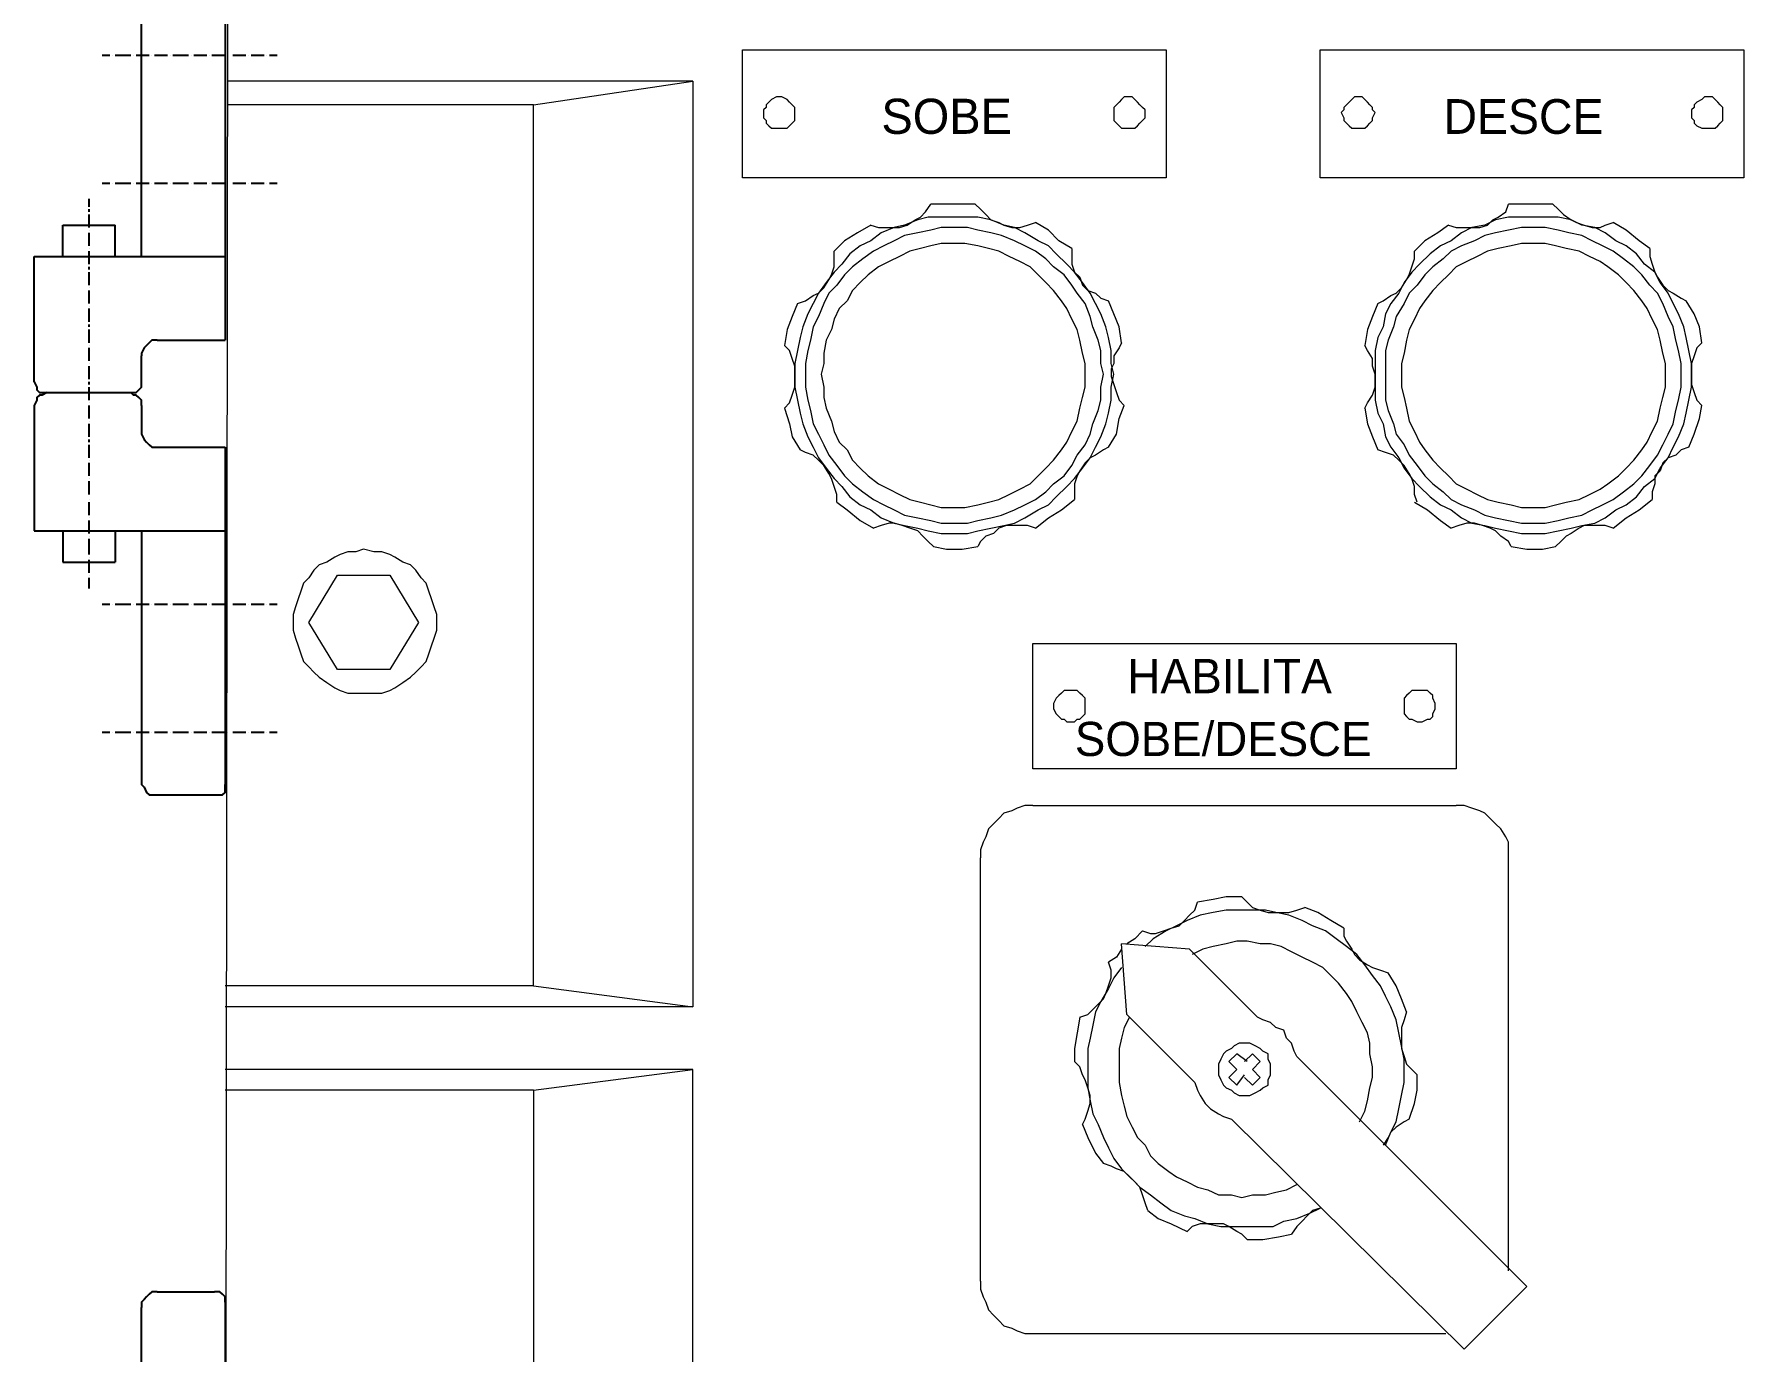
# Model space of a CAD drawing. Header units: millimetres. Extents: x -72 to 2978, y -1067 to 2817.
# Drawn here: x 964.2 to 1159.1, y 139.1 to 289.3 of the extents above; entities that cross this region are included whole.
import ezdxf

# ---------------------------------------------------------------- set-up
doc = ezdxf.new("R2010")
doc.units = ezdxf.units.MM
doc.styles.add('CIDFont+F1$001H0', font='')
doc.styles.get('CIDFont+F1$001H0').set_extended_font_data('CIDFont+F1')

msp = doc.modelspace()

# ---------------------------------------------------------------- linework, layer by layer
at = {"color": 7, "linetype": 'Continuous', "lineweight": 15, "true_color": 0x000007}
for p, q in [((986.27, 320.87), (985.97, 28.9)), ((1039.3, 283.93), (986.27, 283.93)), ((1021.13, 281.24), (1039.3, 283.93)), ((1039.3, 283.93), (1039.3, 178.46)), ((1021.13, 281.24), (986.27, 281.24)), ((1021.13, 180.84), (1021.13, 281.24)), ((995.51, 222.25), (998.78, 227.62)), ((998.78, 227.62), (1004.74, 227.62)), ((1004.74, 227.62), (1008.02, 222.25)), ((998.78, 216.89), (995.51, 222.25)), ((1008.02, 222.25), (1004.74, 216.89)), ((1004.74, 216.89), (998.78, 216.89)), ((1078.03, 201.4), (1126.3, 201.4)), ((1072.07, 147.18), (1072.07, 195.44)), ((1132.25, 148.37), (1132.25, 195.44)), ((1095.91, 185.01), (1088.16, 185.61)), ((1088.76, 177.57), (1088.16, 185.61)), ((1095.91, 185.01), (1103.65, 177.27)), ((1021.13, 180.84), (985.97, 180.84)), ((1021.13, 180.84), (1039.3, 178.46)), ((1039.3, 178.46), (985.97, 178.46)), ((1096.5, 169.82), (1088.76, 177.57)), ((1108.12, 172.8), (1134.34, 146.58)), ((1039.3, 171.31), (985.97, 171.31)), ((1021.13, 168.93), (1039.3, 171.31)), ((1039.3, 65.25), (1039.3, 171.31)), ((1021.13, 168.93), (985.97, 168.93)), ((1021.13, 168.93), (1021.13, 67.63)), ((1127.19, 139.43), (1100.67, 165.65)), ((1134.34, 146.58), (1127.19, 139.43)), ((1078.03, 141.22), (1125.1, 141.22))]:
    msp.add_line(p, q, dxfattribs=at)
at = {"color": 7, "linetype": 'Continuous', "lineweight": 25, "true_color": 0x000007}
for p, q in [((985.97, 292.86), (985.97, 254.43)), ((976.44, 263.96), (976.44, 292.27)), ((971.97, 286.9), (972.86, 286.9)), ((973.16, 286.9), (973.16, 286.9)), ((973.46, 286.9), (975.25, 286.9)), ((975.54, 286.9), (975.54, 286.9)), ((975.84, 286.9), (977.33, 286.9)), ((977.63, 286.9), (977.63, 286.9)), ((977.93, 286.9), (979.42, 286.9)), ((979.72, 286.9), (979.72, 286.9)), ((980.01, 286.9), (981.8, 286.9)), ((982.1, 286.9), (982.1, 286.9)), ((982.4, 286.9), (983.89, 286.9)), ((984.18, 286.9), (984.18, 286.9)), ((984.48, 286.9), (985.97, 286.9)), ((986.27, 286.9), (986.27, 286.9)), ((986.87, 286.9), (988.36, 286.9)), ((988.65, 286.9), (988.65, 286.9)), ((988.95, 286.9), (990.44, 286.9)), ((990.74, 286.9), (990.74, 286.9)), ((991.04, 286.9), (991.93, 286.9)), ((971.97, 272.31), (972.86, 272.31)), ((973.16, 272.31), (973.16, 272.31)), ((973.46, 272.31), (975.25, 272.31)), ((975.54, 272.31), (975.54, 272.31)), ((975.84, 272.31), (977.33, 272.31)), ((977.63, 272.31), (977.63, 272.31)), ((977.93, 272.31), (979.42, 272.31)), ((979.72, 272.31), (979.72, 272.31)), ((980.01, 272.31), (981.8, 272.31)), ((982.1, 272.31), (982.1, 272.31)), ((982.4, 272.31), (983.89, 272.31)), ((984.18, 272.31), (984.18, 272.31)), ((984.48, 272.31), (985.97, 272.31)), ((986.27, 272.31), (986.27, 272.31)), ((986.87, 272.31), (988.36, 272.31)), ((988.65, 272.31), (988.65, 272.31)), ((988.95, 272.31), (990.44, 272.31)), ((990.74, 272.31), (990.74, 272.31)), ((991.04, 272.31), (991.93, 272.31)), ((970.48, 269.62), (970.48, 270.52)), ((970.48, 269.03), (970.48, 269.33)), ((967.5, 267.54), (973.46, 267.54)), ((967.5, 263.96), (967.5, 267.54)), ((970.48, 267.24), (970.48, 268.73)), ((970.48, 266.94), (970.48, 266.94)), ((973.46, 263.96), (973.46, 267.54)), ((970.48, 265.16), (970.48, 266.65)), ((964.22, 263.96), (985.97, 263.96)), ((964.22, 249.66), (964.22, 263.96)), ((970.48, 264.86), (970.48, 264.86)), ((970.48, 263.07), (970.48, 264.56)), ((970.48, 262.47), (970.48, 262.77)), ((970.48, 260.69), (970.48, 262.18)), ((970.48, 260.39), (970.48, 260.39)), ((970.48, 258.6), (970.48, 260.09)), ((970.48, 258.3), (970.48, 258.3)), ((970.48, 256.52), (970.48, 258.01)), ((970.48, 255.92), (970.48, 256.22)), ((970.48, 254.13), (970.48, 255.62)), ((970.48, 253.83), (970.48, 253.83)), ((970.48, 252.05), (970.48, 253.54)), ((978.23, 254.43), (985.97, 254.43)), ((970.48, 251.75), (970.48, 251.75)), ((970.48, 249.96), (970.48, 251.45)), ((976.44, 249.66), (976.44, 252.64)), ((970.48, 249.37), (970.48, 249.66)), ((965.71, 248.47), (975.25, 248.47)), ((970.48, 247.58), (970.48, 249.07)), ((964.22, 246.98), (964.22, 232.68)), ((970.48, 247.28), (970.48, 247.28)), ((970.48, 245.49), (970.48, 246.98)), ((976.44, 246.98), (976.44, 244)), ((970.48, 245.19), (970.48, 245.19)), ((970.48, 243.41), (970.48, 244.9)), ((970.48, 242.81), (970.48, 243.11)), ((970.48, 241.02), (970.48, 242.51)), ((978.23, 242.22), (985.97, 242.22)), ((985.97, 242.22), (985.97, 203.78)), ((970.48, 240.73), (970.48, 240.73)), ((970.48, 238.94), (970.48, 240.43)), ((970.48, 238.64), (970.48, 238.64)), ((970.48, 236.85), (970.48, 238.34)), ((970.48, 236.26), (970.48, 236.26)), ((970.48, 234.47), (970.48, 235.96)), ((970.48, 234.17), (970.48, 234.17)), ((970.48, 232.38), (970.48, 233.87)), ((964.22, 232.68), (985.97, 232.68)), ((967.5, 232.68), (967.5, 229.11)), ((970.48, 232.09), (970.48, 232.09)), ((973.46, 232.68), (973.46, 229.11)), ((976.44, 232.68), (976.44, 204.38)), ((970.48, 230), (970.48, 231.79)), ((967.5, 229.11), (973.46, 229.11)), ((970.48, 229.7), (970.48, 229.7)), ((970.48, 227.91), (970.48, 229.4)), ((970.48, 227.62), (970.48, 227.62)), ((970.48, 226.13), (970.48, 227.32)), ((971.97, 224.34), (972.86, 224.34)), ((973.16, 224.34), (973.16, 224.34)), ((973.46, 224.34), (975.25, 224.34)), ((975.54, 224.34), (975.54, 224.34)), ((975.84, 224.34), (977.33, 224.34)), ((977.63, 224.34), (977.63, 224.34)), ((977.93, 224.34), (979.42, 224.34)), ((979.72, 224.34), (979.72, 224.34)), ((980.01, 224.34), (981.8, 224.34)), ((982.1, 224.34), (982.1, 224.34)), ((982.4, 224.34), (983.89, 224.34)), ((984.18, 224.34), (984.18, 224.34)), ((984.48, 224.34), (985.97, 224.34)), ((986.27, 224.34), (986.27, 224.34)), ((986.87, 224.34), (988.36, 224.34)), ((988.65, 224.34), (988.65, 224.34)), ((988.95, 224.34), (990.44, 224.34)), ((990.74, 224.34), (990.74, 224.34)), ((991.04, 224.34), (991.93, 224.34)), ((971.97, 209.74), (972.86, 209.74)), ((973.16, 209.74), (973.16, 209.74)), ((973.46, 209.74), (975.25, 209.74)), ((975.54, 209.74), (975.54, 209.74)), ((975.84, 209.74), (977.33, 209.74)), ((977.63, 209.74), (977.63, 209.74)), ((977.93, 209.74), (979.42, 209.74)), ((979.72, 209.74), (979.72, 209.74)), ((980.01, 209.74), (981.8, 209.74)), ((982.1, 209.74), (982.1, 209.74)), ((982.4, 209.74), (983.89, 209.74)), ((984.18, 209.74), (984.18, 209.74)), ((984.48, 209.74), (985.97, 209.74)), ((986.27, 209.74), (986.27, 209.74)), ((986.87, 209.74), (988.36, 209.74)), ((988.65, 209.74), (988.65, 209.74)), ((988.95, 209.74), (990.44, 209.74)), ((990.74, 209.74), (990.74, 209.74)), ((991.04, 209.74), (991.93, 209.74)), ((978.23, 202.59), (984.78, 202.59)), ((976.44, 115.89), (976.44, 144.2)), ((978.23, 145.98), (984.78, 145.98)), ((985.97, 144.79), (985.97, 106.36))]:
    msp.add_line(p, q, dxfattribs=at)
at = {"color": 7, "linetype": 'Continuous', "lineweight": 15, "true_color": 0x000007}
for points in [[(1044.96, 287.5), (1093.23, 287.5), (1093.23, 272.9), (1044.96, 272.9)], [(1110.8, 287.5), (1159.07, 287.5), (1159.07, 272.9), (1110.8, 272.9)], [(1050.92, 280.35), (1050.92, 280.65), (1050.92, 280.95), (1050.62, 281.24), (1050.32, 281.54), (1050.03, 281.84), (1049.43, 282.14), (1049.13, 282.14), (1048.83, 282.14), (1048.24, 281.84), (1047.94, 281.54), (1047.64, 281.24), (1047.64, 280.95), (1047.34, 280.65), (1047.34, 280.35), (1047.34, 279.75), (1047.64, 279.46), (1047.64, 279.16), (1047.94, 278.86), (1048.24, 278.56), (1048.83, 278.56), (1049.13, 278.56), (1049.43, 278.56), (1050.03, 278.56), (1050.32, 278.86), (1050.62, 279.16), (1050.92, 279.46), (1050.92, 279.75)], [(1090.84, 280.35), (1090.84, 280.65), (1090.54, 280.95), (1090.25, 281.24), (1089.95, 281.54), (1089.65, 281.84), (1089.35, 282.14), (1089.05, 282.14), (1088.46, 282.14), (1088.16, 281.84), (1087.86, 281.54), (1087.57, 281.24), (1087.27, 280.95), (1087.27, 280.65), (1087.27, 280.35), (1087.27, 279.75), (1087.27, 279.46), (1087.57, 279.16), (1087.86, 278.86), (1088.16, 278.56), (1088.46, 278.56), (1089.05, 278.56), (1089.35, 278.56), (1089.65, 278.56), (1089.95, 278.86), (1090.25, 279.16), (1090.54, 279.46), (1090.84, 279.75)], [(1117.06, 280.35), (1116.76, 280.65), (1116.76, 280.95), (1116.46, 281.24), (1116.17, 281.54), (1115.87, 281.84), (1115.57, 282.14), (1115.27, 282.14), (1114.68, 282.14), (1114.38, 281.84), (1114.08, 281.54), (1113.78, 281.24), (1113.48, 280.95), (1113.48, 280.65), (1113.19, 280.35), (1113.48, 279.75), (1113.48, 279.46), (1113.78, 279.16), (1114.08, 278.86), (1114.38, 278.56), (1114.68, 278.56), (1115.27, 278.56), (1115.57, 278.56), (1115.87, 278.56), (1116.17, 278.86), (1116.46, 279.16), (1116.76, 279.46), (1116.76, 279.75)], [(1156.68, 280.35), (1156.68, 280.65), (1156.68, 280.95), (1156.39, 281.24), (1156.09, 281.54), (1155.79, 281.84), (1155.49, 282.14), (1154.9, 282.14), (1154.6, 282.14), (1154.3, 281.84), (1153.71, 281.54), (1153.41, 281.24), (1153.41, 280.95), (1153.11, 280.65), (1153.11, 280.35), (1153.11, 279.75), (1153.41, 279.46), (1153.41, 279.16), (1153.71, 278.86), (1154.3, 278.56), (1154.6, 278.56), (1154.9, 278.56), (1155.49, 278.56), (1155.79, 278.56), (1156.09, 278.86), (1156.39, 279.16), (1156.68, 279.46), (1156.68, 279.75)], [(1087.27, 250.56), (1086.97, 251.75), (1086.97, 253.24), (1086.67, 254.73), (1086.37, 255.92), (1085.78, 257.41), (1085.18, 258.6), (1084.59, 259.79), (1083.69, 260.98), (1082.8, 262.18), (1081.9, 263.07), (1080.71, 264.26), (1079.82, 265.16), (1078.63, 265.75), (1077.14, 266.65), (1075.95, 267.24), (1074.75, 267.54), (1073.26, 268.14), (1071.77, 268.43), (1070.58, 268.43), (1069.09, 268.43), (1067.6, 268.43), (1066.11, 268.43), (1064.92, 268.14), (1063.43, 267.54), (1062.24, 267.24), (1060.75, 266.65), (1059.56, 265.75), (1058.37, 265.16), (1057.18, 264.26), (1056.28, 263.07), (1055.39, 262.18), (1054.5, 260.98), (1053.6, 259.79), (1053.01, 258.6), (1052.41, 257.41), (1051.81, 255.92), (1051.52, 254.73), (1051.22, 253.24), (1050.92, 251.75), (1050.92, 250.56), (1050.92, 249.07), (1051.22, 247.58), (1051.52, 246.09), (1051.81, 244.9), (1052.41, 243.41), (1053.01, 242.22), (1053.6, 241.02), (1054.5, 239.83), (1055.39, 238.64), (1056.28, 237.75), (1057.18, 236.55), (1058.37, 235.66), (1059.56, 235.07), (1060.75, 234.17), (1062.24, 233.58), (1063.43, 233.28), (1064.92, 232.98), (1066.11, 232.68), (1067.6, 232.38), (1069.09, 232.38), (1070.58, 232.38), (1071.77, 232.68), (1073.26, 232.98), (1074.75, 233.28), (1075.95, 233.58), (1077.14, 234.17), (1078.63, 235.07), (1079.82, 235.66), (1080.71, 236.55), (1081.9, 237.75), (1082.8, 238.64), (1083.69, 239.83), (1084.59, 241.02), (1085.18, 242.22), (1085.78, 243.41), (1086.37, 244.9), (1086.67, 246.09), (1086.97, 247.58), (1086.97, 249.07)], [(1086.08, 250.56), (1085.78, 251.75), (1085.78, 253.24), (1085.48, 254.43), (1084.88, 255.92), (1084.59, 257.11), (1083.99, 258.6), (1083.1, 259.79), (1082.5, 260.69), (1081.61, 261.88), (1080.41, 262.77), (1079.52, 263.67), (1078.33, 264.56), (1077.14, 265.16), (1075.95, 265.75), (1074.46, 266.35), (1073.26, 266.65), (1071.77, 266.94), (1070.58, 267.24), (1069.09, 267.24), (1067.6, 267.24), (1066.41, 266.94), (1064.92, 266.65), (1063.43, 266.35), (1062.24, 265.75), (1061.05, 265.16), (1059.86, 264.56), (1058.67, 263.67), (1057.47, 262.77), (1056.58, 261.88), (1055.69, 260.69), (1054.79, 259.79), (1054.2, 258.6), (1053.6, 257.11), (1053.01, 255.92), (1052.71, 254.43), (1052.41, 253.24), (1052.11, 251.75), (1052.11, 250.56), (1052.11, 249.07), (1052.41, 247.58), (1052.71, 246.39), (1053.01, 244.9), (1053.6, 243.7), (1054.2, 242.51), (1054.79, 241.32), (1055.69, 240.13), (1056.58, 238.94), (1057.47, 238.04), (1058.67, 237.15), (1059.86, 236.26), (1061.05, 235.66), (1062.24, 235.07), (1063.43, 234.47), (1064.92, 234.17), (1066.41, 233.87), (1067.6, 233.58), (1069.09, 233.58), (1070.58, 233.58), (1071.77, 233.87), (1073.26, 234.17), (1074.46, 234.47), (1075.95, 235.07), (1077.14, 235.66), (1078.33, 236.26), (1079.52, 237.15), (1080.41, 238.04), (1081.61, 238.94), (1082.5, 240.13), (1083.1, 241.32), (1083.99, 242.51), (1084.59, 243.7), (1084.88, 244.9), (1085.48, 246.39), (1085.78, 247.58), (1085.78, 249.07)], [(1153.11, 250.56), (1153.11, 251.75), (1152.81, 253.24), (1152.51, 254.73), (1152.22, 255.92), (1151.62, 257.41), (1151.02, 258.6), (1150.43, 259.79), (1149.53, 260.98), (1148.94, 262.18), (1147.75, 263.07), (1146.85, 264.26), (1145.66, 265.16), (1144.47, 265.75), (1143.28, 266.65), (1142.09, 267.24), (1140.6, 267.54), (1139.4, 268.14), (1137.91, 268.43), (1136.43, 268.43), (1134.94, 268.43), (1133.74, 268.43), (1132.25, 268.43), (1130.76, 268.14), (1129.57, 267.54), (1128.08, 267.24), (1126.89, 266.65), (1125.7, 265.75), (1124.51, 265.16), (1123.32, 264.26), (1122.12, 263.07), (1121.23, 262.18), (1120.34, 260.98), (1119.74, 259.79), (1118.85, 258.6), (1118.25, 257.41), (1117.95, 255.92), (1117.36, 254.73), (1117.06, 253.24), (1117.06, 251.75), (1117.06, 250.56), (1117.06, 249.07), (1117.06, 247.58), (1117.36, 246.09), (1117.95, 244.9), (1118.25, 243.41), (1118.85, 242.22), (1119.74, 241.02), (1120.34, 239.83), (1121.23, 238.64), (1122.12, 237.75), (1123.32, 236.55), (1124.51, 235.66), (1125.7, 235.07), (1126.89, 234.17), (1128.08, 233.58), (1129.57, 233.28), (1130.76, 232.98), (1132.25, 232.68), (1133.74, 232.38), (1134.94, 232.38), (1136.43, 232.38), (1137.91, 232.68), (1139.4, 232.98), (1140.6, 233.28), (1142.09, 233.58), (1143.28, 234.17), (1144.47, 235.07), (1145.66, 235.66), (1146.85, 236.55), (1147.75, 237.75), (1148.94, 238.64), (1149.53, 239.83), (1150.43, 241.02), (1151.02, 242.22), (1151.62, 243.41), (1152.22, 244.9), (1152.51, 246.09), (1152.81, 247.58), (1153.11, 249.07)], [(1151.92, 250.56), (1151.92, 251.75), (1151.62, 253.24), (1151.32, 254.43), (1151.02, 255.92), (1150.43, 257.11), (1149.83, 258.6), (1149.24, 259.79), (1148.34, 260.69), (1147.45, 261.88), (1146.55, 262.77), (1145.36, 263.67), (1144.17, 264.56), (1142.98, 265.16), (1141.79, 265.75), (1140.6, 266.35), (1139.11, 266.65), (1137.91, 266.94), (1136.43, 267.24), (1134.94, 267.24), (1133.74, 267.24), (1132.25, 266.94), (1130.76, 266.65), (1129.57, 266.35), (1128.38, 265.75), (1126.89, 265.16), (1125.7, 264.56), (1124.81, 263.67), (1123.61, 262.77), (1122.72, 261.88), (1121.83, 260.69), (1120.93, 259.79), (1120.34, 258.6), (1119.44, 257.11), (1119.15, 255.92), (1118.55, 254.43), (1118.25, 253.24), (1118.25, 251.75), (1118.25, 250.56), (1118.25, 249.07), (1118.25, 247.58), (1118.55, 246.39), (1119.15, 244.9), (1119.44, 243.7), (1120.34, 242.51), (1120.93, 241.32), (1121.83, 240.13), (1122.72, 238.94), (1123.61, 238.04), (1124.81, 237.15), (1125.7, 236.26), (1126.89, 235.66), (1128.38, 235.07), (1129.57, 234.47), (1130.76, 234.17), (1132.25, 233.87), (1133.74, 233.58), (1134.94, 233.58), (1136.43, 233.58), (1137.91, 233.87), (1139.11, 234.17), (1140.6, 234.47), (1141.79, 235.07), (1142.98, 235.66), (1144.17, 236.26), (1145.36, 237.15), (1146.55, 238.04), (1147.45, 238.94), (1148.34, 240.13), (1149.24, 241.32), (1149.83, 242.51), (1150.43, 243.7), (1151.02, 244.9), (1151.32, 246.39), (1151.62, 247.58), (1151.92, 249.07)], [(1083.99, 250.56), (1083.99, 251.75), (1083.69, 252.94), (1083.39, 254.43), (1083.1, 255.62), (1082.5, 256.81), (1081.9, 258.01), (1081.31, 258.9), (1080.41, 260.09), (1079.52, 260.98), (1078.63, 261.88), (1077.73, 262.77), (1076.54, 263.37), (1075.35, 263.96), (1074.16, 264.56), (1072.97, 264.86), (1071.77, 265.16), (1070.29, 265.45), (1069.09, 265.45), (1067.6, 265.45), (1066.41, 265.16), (1065.22, 264.86), (1064.03, 264.56), (1062.84, 263.96), (1061.65, 263.37), (1060.45, 262.77), (1059.26, 261.88), (1058.37, 260.98), (1057.47, 260.09), (1056.88, 258.9), (1055.98, 258.01), (1055.39, 256.81), (1055.09, 255.62), (1054.5, 254.43), (1054.2, 252.94), (1054.2, 251.75), (1053.9, 250.56), (1054.2, 249.07), (1054.2, 247.88), (1054.5, 246.68), (1055.09, 245.19), (1055.39, 244), (1055.98, 242.81), (1056.88, 241.92), (1057.47, 240.73), (1058.37, 239.83), (1059.26, 238.94), (1060.45, 238.04), (1061.65, 237.45), (1062.84, 236.85), (1064.03, 236.26), (1065.22, 235.96), (1066.41, 235.66), (1067.6, 235.36), (1069.09, 235.36), (1070.29, 235.36), (1071.77, 235.66), (1072.97, 235.96), (1074.16, 236.26), (1075.35, 236.85), (1076.54, 237.45), (1077.73, 238.04), (1078.63, 238.94), (1079.52, 239.83), (1080.41, 240.73), (1081.31, 241.92), (1081.9, 242.81), (1082.5, 244), (1083.1, 245.19), (1083.39, 246.68), (1083.69, 247.88), (1083.99, 249.07)], [(1150.13, 250.56), (1150.13, 251.75), (1149.83, 252.94), (1149.53, 254.43), (1149.24, 255.62), (1148.64, 256.81), (1148.04, 258.01), (1147.45, 258.9), (1146.55, 260.09), (1145.66, 260.98), (1144.77, 261.88), (1143.58, 262.77), (1142.68, 263.37), (1141.49, 263.96), (1140.3, 264.56), (1138.81, 264.86), (1137.62, 265.16), (1136.43, 265.45), (1134.94, 265.45), (1133.74, 265.45), (1132.55, 265.16), (1131.06, 264.86), (1129.87, 264.56), (1128.68, 263.96), (1127.49, 263.37), (1126.3, 262.77), (1125.4, 261.88), (1124.51, 260.98), (1123.61, 260.09), (1122.72, 258.9), (1122.12, 258.01), (1121.53, 256.81), (1120.93, 255.62), (1120.64, 254.43), (1120.34, 252.94), (1120.04, 251.75), (1120.04, 250.56), (1120.04, 249.07), (1120.34, 247.88), (1120.64, 246.68), (1120.93, 245.19), (1121.53, 244), (1122.12, 242.81), (1122.72, 241.92), (1123.61, 240.73), (1124.51, 239.83), (1125.4, 238.94), (1126.3, 238.04), (1127.49, 237.45), (1128.68, 236.85), (1129.87, 236.26), (1131.06, 235.96), (1132.55, 235.66), (1133.74, 235.36), (1134.94, 235.36), (1136.43, 235.36), (1137.62, 235.66), (1138.81, 235.96), (1140.3, 236.26), (1141.49, 236.85), (1142.68, 237.45), (1143.58, 238.04), (1144.77, 238.94), (1145.66, 239.83), (1146.55, 240.73), (1147.45, 241.92), (1148.04, 242.81), (1148.64, 244), (1149.24, 245.19), (1149.53, 246.68), (1149.83, 247.88), (1150.13, 249.07)], [(1010.1, 222.25), (1010.1, 223.15), (1009.81, 224.04), (1009.51, 224.94), (1009.21, 225.83), (1008.91, 226.72), (1008.32, 227.32), (1007.72, 228.21), (1007.12, 228.81), (1006.23, 229.11), (1005.34, 229.7), (1004.74, 230), (1003.85, 230.3), (1002.95, 230.3), (1001.76, 230.6), (1000.87, 230.3), (999.97, 230.3), (999.08, 230), (998.48, 229.7), (997.59, 229.11), (996.7, 228.81), (996.1, 228.21), (995.51, 227.32), (994.91, 226.72), (994.61, 225.83), (994.31, 224.94), (994.02, 224.04), (993.72, 223.15), (993.72, 222.25), (993.72, 221.36), (994.02, 220.47), (994.31, 219.57), (994.61, 218.68), (994.91, 217.79), (995.51, 217.19), (996.1, 216.59), (996.7, 216), (997.59, 215.4), (998.48, 214.81), (999.08, 214.51), (999.97, 214.21), (1000.87, 214.21), (1001.76, 214.21), (1002.95, 214.21), (1003.85, 214.21), (1004.74, 214.51), (1005.34, 214.81), (1006.23, 215.4), (1007.12, 216), (1007.72, 216.59), (1008.32, 217.19), (1008.91, 217.79), (1009.21, 218.68), (1009.51, 219.57), (1009.81, 220.47), (1010.1, 221.36)], [(1078.03, 219.87), (1126.3, 219.87), (1126.3, 205.57), (1078.03, 205.57)], [(1083.99, 212.72), (1083.99, 213.02), (1083.99, 213.61), (1083.69, 213.91), (1083.39, 214.21), (1083.1, 214.51), (1082.8, 214.51), (1082.2, 214.51), (1081.9, 214.51), (1081.61, 214.51), (1081.31, 214.21), (1081.01, 213.91), (1080.71, 213.61), (1080.41, 213.02), (1080.41, 212.72), (1080.41, 212.42), (1080.71, 211.83), (1081.01, 211.53), (1081.31, 211.23), (1081.61, 211.23), (1081.9, 210.93), (1082.2, 210.93), (1082.8, 210.93), (1083.1, 211.23), (1083.39, 211.23), (1083.69, 211.53), (1083.99, 211.83), (1083.99, 212.42)], [(1123.91, 212.72), (1123.91, 213.02), (1123.61, 213.61), (1123.61, 213.91), (1123.32, 214.21), (1123.02, 214.51), (1122.42, 214.51), (1122.12, 214.51), (1121.83, 214.51), (1121.23, 214.51), (1120.93, 214.21), (1120.64, 213.91), (1120.34, 213.61), (1120.34, 213.02), (1120.34, 212.72), (1120.34, 212.42), (1120.34, 211.83), (1120.64, 211.53), (1120.93, 211.23), (1121.23, 211.23), (1121.83, 210.93), (1122.12, 210.93), (1122.42, 210.93), (1123.02, 211.23), (1123.32, 211.23), (1123.61, 211.53), (1123.61, 211.83), (1123.91, 212.42)], [(1105.14, 171.31), (1105.14, 171.9), (1104.84, 172.5), (1104.84, 173.1), (1104.25, 173.39), (1103.95, 173.69), (1103.36, 173.99), (1102.76, 174.29), (1102.16, 174.29), (1101.57, 174.29), (1100.97, 173.99), (1100.67, 173.69), (1100.08, 173.39), (1099.78, 173.1), (1099.48, 172.5), (1099.18, 171.9), (1099.18, 171.31), (1099.18, 170.71), (1099.48, 170.12), (1099.78, 169.52), (1100.08, 169.22), (1100.67, 168.93), (1100.97, 168.63), (1101.57, 168.33), (1102.16, 168.33), (1102.76, 168.33), (1103.36, 168.63), (1103.95, 168.93), (1104.25, 169.22), (1104.84, 169.52), (1104.84, 170.12), (1105.14, 170.71)]]:
    msp.add_lwpolyline(points, close=True, dxfattribs=at)
for points in [[(1059.56, 267.54), (1060.45, 267.24), (1061.35, 267.24), (1061.94, 267.24), (1062.84, 267.24), (1063.73, 267.54), (1064.62, 268.14), (1065.22, 268.43), (1065.82, 269.03), (1066.41, 269.92)], [(1071.48, 269.92), (1069.69, 269.92), (1067.9, 269.92), (1066.41, 269.92)], [(1071.48, 269.92), (1072.07, 269.33), (1072.67, 268.73), (1073.26, 268.14), (1074.16, 267.84), (1074.75, 267.54), (1075.65, 267.24), (1076.54, 267.24), (1077.44, 267.54), (1078.33, 267.84)], [(1125.4, 267.54), (1126.3, 267.24), (1127.19, 267.24), (1128.08, 267.24), (1128.98, 267.24), (1129.87, 267.54), (1130.47, 268.14), (1131.06, 268.43), (1131.96, 269.03), (1132.25, 269.92)], [(1137.32, 269.92), (1135.83, 269.92), (1134.04, 269.92), (1132.25, 269.92)], [(1137.32, 269.92), (1137.91, 269.33), (1138.51, 268.73), (1139.4, 268.14), (1140, 267.84), (1140.89, 267.54), (1141.79, 267.24), (1142.68, 267.24), (1143.28, 267.54), (1144.17, 267.84)], [(1059.56, 267.54), (1058.07, 266.65), (1056.58, 265.75), (1055.39, 264.56)], [(1082.5, 264.86), (1081.01, 265.75), (1079.82, 266.94), (1078.33, 267.84)], [(1125.4, 267.54), (1124.21, 266.65), (1122.72, 265.75), (1121.53, 264.56)], [(1148.34, 264.86), (1147.15, 265.75), (1145.66, 266.94), (1144.17, 267.84)], [(1051.22, 258.6), (1052.11, 258.9), (1053.01, 259.5), (1053.6, 259.79), (1054.2, 260.39), (1054.79, 261.28), (1055.09, 261.88), (1055.39, 262.77), (1055.39, 263.67), (1055.39, 264.56)], [(1082.5, 264.86), (1082.5, 263.96), (1082.5, 263.07), (1082.8, 262.18), (1083.39, 261.58), (1083.69, 260.69), (1084.29, 260.09), (1085.18, 259.79), (1085.78, 259.2), (1086.67, 258.9)], [(1117.36, 258.6), (1117.95, 258.9), (1118.85, 259.5), (1119.44, 259.79), (1120.04, 260.39), (1120.64, 261.28), (1120.93, 261.88), (1121.23, 262.77), (1121.53, 263.67), (1121.53, 264.56)], [(1148.34, 264.86), (1148.34, 263.96), (1148.64, 263.07), (1148.94, 262.18), (1149.24, 261.58), (1149.83, 260.69), (1150.43, 260.09), (1151.02, 259.79), (1151.92, 259.2), (1152.51, 258.9)], [(1051.22, 258.6), (1050.62, 257.11), (1050.03, 255.62), (1049.73, 253.83)], [(1088.16, 254.13), (1087.86, 255.92), (1087.27, 257.41), (1086.67, 258.9)], [(1117.36, 258.6), (1116.76, 257.11), (1116.17, 255.62), (1115.87, 253.83)], [(1154.3, 254.13), (1154, 255.92), (1153.41, 257.41), (1152.51, 258.9)], [(1049.73, 246.68), (1050.32, 247.28), (1050.62, 248.17), (1050.92, 249.07), (1050.92, 249.96), (1050.92, 250.56), (1050.92, 251.45), (1050.62, 252.34), (1050.32, 253.24), (1049.73, 253.83)], [(1088.16, 254.13), (1087.86, 253.54), (1087.27, 252.64), (1087.27, 251.75), (1086.97, 251.15), (1086.97, 250.26), (1087.27, 249.37), (1087.57, 248.47), (1087.86, 247.58), (1088.46, 246.98)], [(1115.87, 246.68), (1116.17, 247.28), (1116.76, 248.17), (1117.06, 249.07), (1117.06, 249.96), (1117.06, 250.56), (1116.76, 251.45), (1116.76, 252.34), (1116.17, 253.24), (1115.87, 253.83)], [(1154.3, 254.13), (1153.71, 253.54), (1153.41, 252.64), (1153.11, 251.75), (1153.11, 251.15), (1153.11, 250.26), (1153.11, 249.37), (1153.41, 248.47), (1153.71, 247.58), (1154.3, 246.98)], [(1049.73, 246.68), (1050.32, 244.9), (1050.62, 243.41), (1051.52, 241.92)], [(1086.67, 242.22), (1087.57, 243.7), (1087.86, 245.49), (1088.46, 246.98)], [(1115.87, 246.68), (1116.17, 244.9), (1116.76, 243.41), (1117.36, 241.92)], [(1152.81, 242.22), (1153.41, 243.7), (1154, 245.49), (1154.3, 246.98)], [(1055.69, 235.96), (1055.69, 236.85), (1055.39, 237.75), (1055.09, 238.64), (1054.79, 239.24), (1054.2, 240.13), (1053.6, 240.73), (1053.01, 241.32), (1052.11, 241.62), (1051.52, 241.92)], [(1086.67, 242.22), (1086.08, 241.92), (1085.18, 241.32), (1084.59, 241.02), (1083.99, 240.43), (1083.39, 239.53), (1083.1, 238.94), (1082.8, 238.04), (1082.8, 237.15), (1082.8, 236.26)], [(1121.83, 235.96), (1121.53, 236.85), (1121.53, 237.75), (1121.23, 238.64), (1120.93, 239.24), (1120.34, 240.13), (1119.74, 240.73), (1119.15, 241.32), (1118.25, 241.62), (1117.36, 241.92)], [(1152.81, 242.22), (1151.92, 241.92), (1151.32, 241.32), (1150.43, 241.02), (1149.83, 240.43), (1149.53, 239.53), (1148.94, 238.94), (1148.94, 238.04), (1148.64, 237.15), (1148.64, 236.26)], [(1055.69, 235.96), (1056.88, 235.07), (1058.37, 233.87), (1059.86, 232.98)], [(1078.33, 232.98), (1079.82, 234.17), (1081.31, 235.07), (1082.8, 236.26)], [(1121.53, 235.96), (1123.02, 235.07), (1124.51, 233.87), (1125.7, 232.98)], [(1144.17, 232.98), (1145.66, 234.17), (1147.15, 235.07), (1148.64, 236.26)], [(1066.71, 230.89), (1066.11, 231.49), (1065.52, 232.09), (1064.92, 232.68), (1064.03, 232.98), (1063.13, 233.28), (1062.24, 233.58), (1061.65, 233.58), (1060.75, 233.28), (1059.86, 232.98)], [(1078.33, 232.98), (1077.44, 233.28), (1076.54, 233.28), (1075.65, 233.28), (1075.05, 233.28), (1074.16, 232.98), (1073.56, 232.38), (1072.67, 232.09), (1072.07, 231.49), (1071.77, 230.89)], [(1132.55, 230.89), (1132.25, 231.49), (1131.36, 232.09), (1130.76, 232.68), (1130.17, 232.98), (1129.27, 233.28), (1128.38, 233.58), (1127.49, 233.58), (1126.59, 233.28), (1125.7, 232.98)], [(1144.17, 232.98), (1143.28, 233.28), (1142.68, 233.28), (1141.79, 233.28), (1140.89, 233.28), (1140.3, 232.98), (1139.4, 232.38), (1138.81, 232.09), (1138.21, 231.49), (1137.62, 230.89)], [(1066.71, 230.89), (1068.2, 230.6), (1069.99, 230.6), (1071.77, 230.89)], [(1132.55, 230.89), (1134.34, 230.6), (1136.13, 230.6), (1137.62, 230.89)], [(1078.03, 201.4), (1077.14, 201.4), (1076.24, 201.1), (1075.65, 200.8), (1074.75, 200.51), (1074.16, 199.91), (1073.56, 199.31), (1072.97, 198.72), (1072.67, 197.82), (1072.37, 197.23), (1072.07, 196.33), (1072.07, 195.44)], [(1132.25, 195.44), (1132.25, 196.33), (1132.25, 197.23), (1131.96, 197.82), (1131.36, 198.72), (1130.76, 199.31), (1130.17, 199.91), (1129.57, 200.51), (1128.98, 200.8), (1128.08, 201.1), (1127.19, 201.4), (1126.3, 201.4)], [(1101.87, 190.97), (1100.08, 190.97), (1098.59, 190.67), (1096.8, 190.38)], [(1101.87, 190.97), (1102.46, 190.38), (1103.06, 189.78), (1103.95, 189.48), (1104.84, 189.18), (1105.74, 189.18), (1106.63, 189.18), (1107.23, 189.18), (1108.12, 189.48), (1109.02, 189.78)], [(1090.54, 187.1), (1091.44, 186.8), (1092.03, 186.8), (1092.93, 187.1), (1093.82, 187.4), (1094.72, 187.69), (1095.31, 188.29), (1095.91, 188.89), (1096.5, 189.48), (1096.8, 190.38)], [(1118.25, 162.67), (1118.85, 164.16), (1119.44, 165.35), (1119.74, 166.84), (1120.04, 168.33), (1120.34, 169.82), (1120.34, 171.31), (1120.34, 172.5), (1120.04, 173.99), (1119.74, 175.48), (1119.44, 176.97), (1118.85, 178.46), (1118.25, 179.65), (1117.66, 180.84), (1116.76, 182.03), (1115.87, 183.23), (1114.97, 184.42), (1113.78, 185.31), (1112.59, 186.2), (1111.4, 187.1), (1109.91, 187.69), (1108.72, 188.29), (1107.23, 188.89), (1105.74, 189.18), (1104.55, 189.48), (1103.06, 189.48), (1101.57, 189.48), (1100.08, 189.48), (1098.59, 189.18), (1097.1, 188.89), (1095.61, 188.29), (1094.42, 187.69), (1093.23, 187.1), (1091.74, 186.2), (1090.84, 185.31)], [(1113.48, 187.4), (1112, 188.29), (1110.51, 189.18), (1109.02, 189.78)], [(1090.54, 187.1), (1089.65, 186.2), (1088.76, 185.61)], [(1113.48, 187.4), (1113.48, 186.5), (1113.78, 185.91), (1114.38, 185.01), (1114.68, 184.42), (1115.27, 183.82), (1116.17, 183.23), (1116.76, 182.93), (1117.66, 182.63), (1118.55, 182.33)], [(1115.27, 165.35), (1115.87, 166.54), (1116.17, 167.73), (1116.46, 169.22), (1116.76, 170.41), (1116.76, 171.61), (1116.46, 173.1), (1116.46, 174.29), (1116.17, 175.48), (1115.57, 176.67), (1114.97, 177.86), (1114.38, 179.05), (1113.78, 179.95), (1112.89, 181.14), (1112, 182.03), (1111.1, 182.93), (1109.91, 183.52), (1108.72, 184.12), (1107.53, 184.72), (1106.33, 185.31), (1105.14, 185.61), (1103.95, 185.61), (1102.46, 185.91), (1101.27, 185.91), (1100.08, 185.61), (1098.59, 185.31), (1097.4, 185.01), (1096.2, 184.42)], [(1083.39, 177.27), (1084.29, 177.57), (1084.88, 178.16), (1085.48, 178.76), (1086.08, 179.35), (1086.37, 179.95), (1086.67, 180.84), (1086.97, 181.74), (1086.97, 182.63), (1086.67, 183.52)], [(1088.16, 185.01), (1087.57, 184.12), (1086.67, 183.52)], [(1088.16, 182.93), (1087.27, 181.74), (1086.67, 180.54), (1085.78, 179.05), (1085.18, 177.86), (1084.88, 176.37), (1084.59, 174.88), (1084.29, 173.69), (1084.29, 172.2), (1084.29, 170.71), (1084.29, 169.22), (1084.59, 167.73), (1084.88, 166.24), (1085.48, 165.05), (1086.08, 163.56), (1086.67, 162.37), (1087.27, 161.18), (1088.16, 159.99), (1089.35, 158.8), (1090.25, 157.9), (1091.44, 157.01), (1092.63, 156.11), (1093.82, 155.22), (1095.31, 154.62), (1096.5, 154.33), (1097.99, 153.73), (1099.48, 153.43), (1100.97, 153.43), (1102.46, 153.43), (1103.95, 153.43), (1105.44, 153.43), (1106.63, 154.03), (1108.12, 154.33), (1109.61, 154.92), (1110.8, 155.52)], [(1120.64, 177.86), (1120.04, 179.35), (1119.44, 180.84), (1118.55, 182.33)], [(1120.64, 177.86), (1120.34, 176.97), (1120.04, 176.08), (1120.04, 175.48), (1120.04, 174.59), (1120.04, 173.69), (1120.34, 172.8), (1120.64, 171.9), (1121.23, 171.31), (1121.83, 170.71)], [(1083.39, 177.27), (1083.1, 175.48), (1082.8, 173.69), (1082.8, 172.2)], [(1089.05, 177.27), (1088.46, 176.08), (1088.16, 174.88), (1087.86, 173.69), (1087.86, 172.2), (1087.86, 171.01), (1087.86, 169.82), (1088.16, 168.33), (1088.46, 167.14), (1088.76, 165.95), (1089.35, 164.75), (1089.95, 163.56), (1090.84, 162.67), (1091.44, 161.48), (1092.33, 160.58), (1093.52, 159.69), (1094.42, 159.09), (1095.61, 158.5), (1096.8, 157.9), (1097.99, 157.6), (1099.18, 157.01), (1100.67, 157.01), (1101.87, 156.71), (1103.06, 157.01), (1104.55, 157.01), (1105.74, 157.31), (1106.93, 157.6), (1108.12, 158.2)], [(1108.12, 172.8), (1107.82, 173.39), (1107.53, 174.29), (1106.93, 174.88), (1106.63, 175.78), (1105.74, 176.08), (1105.14, 176.67), (1104.25, 176.97), (1103.65, 177.27)], [(1083.69, 165.05), (1083.99, 165.65), (1084.29, 166.54), (1084.59, 167.44), (1084.59, 168.33), (1084.29, 169.22), (1083.99, 170.12), (1083.69, 170.71), (1083.39, 171.61), (1082.8, 172.2)], [(1102.46, 172.2), (1101.27, 173.1), (1100.38, 172.2), (1101.27, 171.31)], [(1103.06, 171.31), (1103.95, 172.2), (1103.06, 173.1), (1102.16, 172.2)], [(1096.5, 169.82), (1096.8, 168.93), (1097.1, 168.33), (1097.69, 167.44), (1098.29, 166.84), (1099.18, 166.24), (1099.78, 165.95), (1100.67, 165.65)], [(1101.27, 171.31), (1100.38, 170.41), (1101.27, 169.52), (1102.16, 170.71)], [(1102.16, 170.41), (1103.06, 169.52), (1103.95, 170.41), (1103.06, 171.31)], [(1120.93, 165.65), (1121.53, 167.44), (1121.83, 168.93), (1121.83, 170.71)], [(1120.93, 165.65), (1120.34, 165.35), (1119.44, 164.75), (1118.85, 164.16), (1118.55, 163.56), (1117.95, 162.67)], [(1083.69, 165.05), (1084.29, 163.56), (1085.18, 161.77), (1086.08, 160.58)], [(1091.14, 155.22), (1090.84, 156.11), (1090.54, 157.01), (1090.25, 157.9), (1089.65, 158.5), (1089.05, 159.09), (1088.46, 159.69), (1087.57, 159.99), (1086.97, 160.29), (1086.08, 160.58)], [(1091.14, 155.22), (1092.33, 154.33), (1093.82, 153.73), (1095.61, 152.84)], [(1110.8, 155.52), (1109.91, 155.22), (1109.31, 154.62), (1108.72, 154.03), (1108.12, 153.43), (1107.53, 152.54)], [(1102.46, 151.94), (1101.87, 152.54), (1101.27, 152.84), (1100.38, 153.43), (1099.78, 153.73), (1098.89, 153.73), (1097.99, 153.73), (1097.1, 153.73), (1096.2, 153.43), (1095.61, 152.84)], [(1102.46, 151.94), (1104.25, 151.94), (1106.04, 152.24), (1107.53, 152.54)], [(1072.07, 147.18), (1072.07, 146.28), (1072.37, 145.39), (1072.67, 144.79), (1072.97, 143.9), (1073.56, 143.3), (1074.16, 142.71), (1074.75, 142.11), (1075.65, 141.81), (1076.24, 141.52), (1077.14, 141.22), (1078.03, 141.22)]]:
    msp.add_lwpolyline(points, dxfattribs=at)
at = {"color": 7, "linetype": 'Continuous', "lineweight": 25, "true_color": 0x000007}
for points in [[(978.23, 254.43), (977.63, 254.43), (977.33, 254.13), (977.03, 253.83), (976.74, 253.54), (976.44, 252.94), (976.44, 252.64)], [(964.22, 249.66), (964.52, 249.07), (964.52, 248.77), (964.82, 248.47), (965.12, 248.47), (965.71, 248.47)], [(975.25, 248.47), (975.54, 248.47), (975.84, 248.47), (976.14, 248.77), (976.44, 249.07), (976.44, 249.66)], [(965.71, 248.47), (965.12, 248.17), (964.82, 248.17), (964.52, 247.88), (964.52, 247.58), (964.22, 246.98)], [(976.44, 246.98), (976.44, 247.58), (976.14, 247.88), (975.84, 248.17), (975.54, 248.17), (975.25, 248.47)], [(976.44, 244), (976.44, 243.7), (976.74, 243.11), (977.03, 242.81), (977.33, 242.51), (977.63, 242.22), (978.23, 242.22)], [(976.44, 204.38), (976.44, 203.78), (976.74, 203.48), (977.03, 202.89), (977.33, 202.59), (977.63, 202.59), (978.23, 202.59)], [(984.78, 202.59), (985.38, 202.59), (985.67, 202.59), (985.97, 202.89), (985.97, 203.19), (985.97, 203.78)], [(978.23, 145.98), (977.63, 145.98), (977.33, 145.69), (977.03, 145.39), (976.74, 145.09), (976.44, 144.79), (976.44, 144.2)], [(985.97, 144.79), (985.97, 145.09), (985.97, 145.39), (985.67, 145.69), (985.38, 145.98), (984.78, 145.98)]]:
    msp.add_lwpolyline(points, dxfattribs=at)

# ---------------------------------------------------------------- texts
at = {"color": 7, "true_color": 0x000007, "style": 'CIDFont+F1$001H0'}
for s, height, p in [('SOBE', 4.004, (1060.78, 277.93)), ('DESCE', 3.958, (1124.84, 277.93)), ('HABILITA', 3.923, (1088.79, 214.18)), ('SOBE/DESCE', 3.888, (1082.83, 207.03))]:
    msp.add_text(s, height=height, dxfattribs=at).set_placement(p)

doc.saveas('drawing.dxf')
